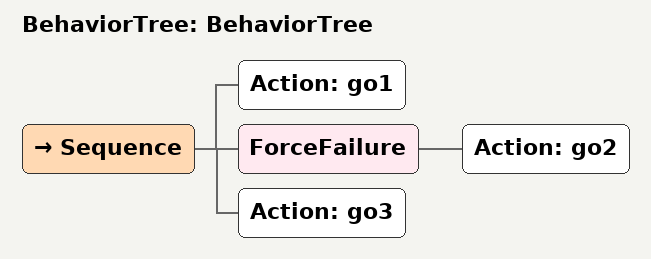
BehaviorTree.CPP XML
<?xml version="1.0"?>
<root main_tree_to_execute="BehaviorTree">
    <BehaviorTree ID="BehaviorTree">
        <Sequence>
            <Action ID="go1"/>
            <ForceFailure>
                <Action ID="go2"/>
            </ForceFailure>
            <Action ID="go3"/>
        </Sequence>
    </BehaviorTree>
</root>
